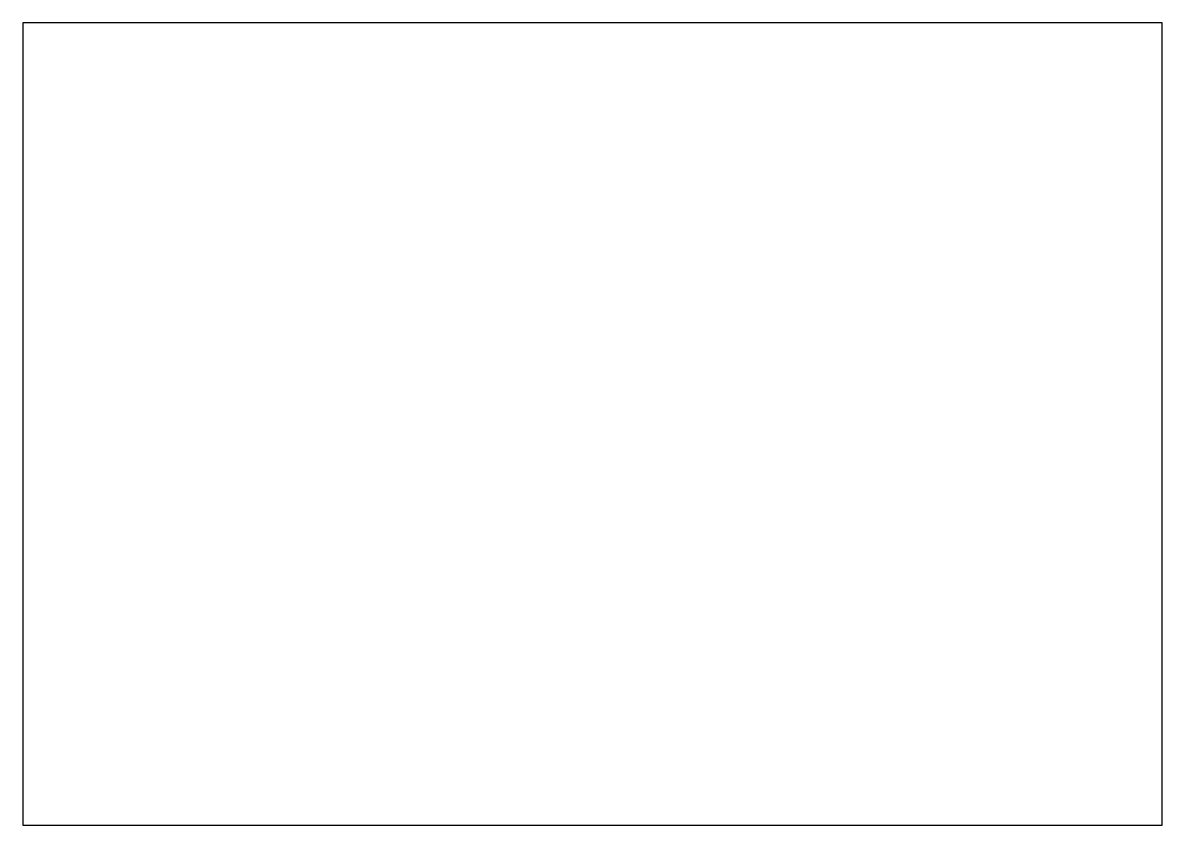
# Model space of a CAD drawing. Header units: millimetres. Extents: x 0 to 180, y -127 to 0.
import ezdxf

# ---------------------------------------------------------------- set-up
doc = ezdxf.new("R2010")
doc.units = ezdxf.units.MM

msp = doc.modelspace()

# ---------------------------------------------------------------- linework, layer by layer
at = {"color": 7, "linetype": 'Continuous', "lineweight": 25}
for p, q in [((180.3, 0), (0, 0)), ((0, 0), (0, -127)), ((180.3, -127), (180.3, 0)), ((0, -127), (180.3, -127))]:
    msp.add_line(p, q, dxfattribs=at)

doc.saveas('drawing.dxf')
